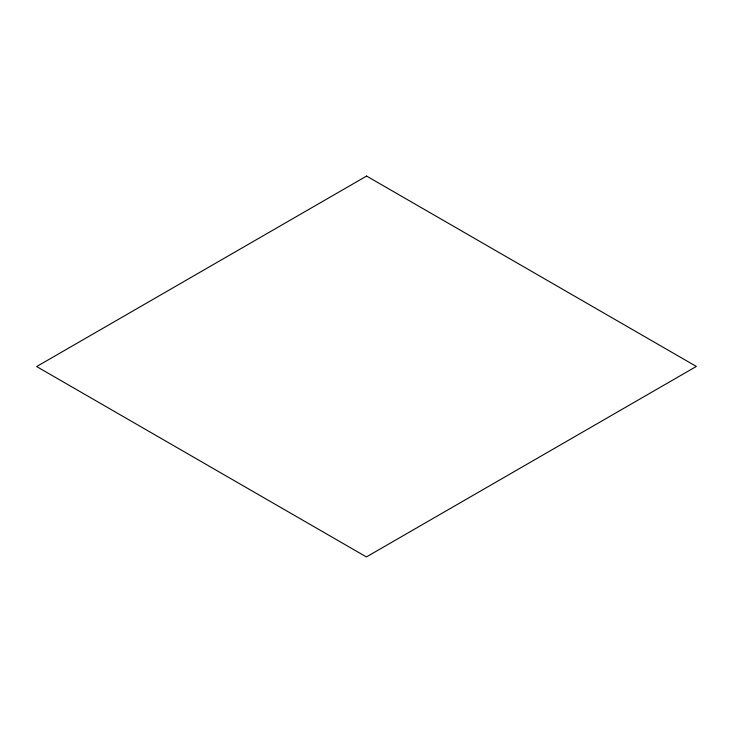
<?xml version="1.0" encoding="UTF-8"?>
<svg xmlns="http://www.w3.org/2000/svg" width="733" height="733" viewBox="0 0 733 733"><rect width="100%" height="100%" fill="white"/><g stroke="black" fill="none" stroke-linecap="round" stroke-linejoin="round"><path stroke-width="1.1" d="M366.592 176.067L36.65 366.555L366.408 556.933L696.35 366.445L366.592 176.067"/></g></svg>
